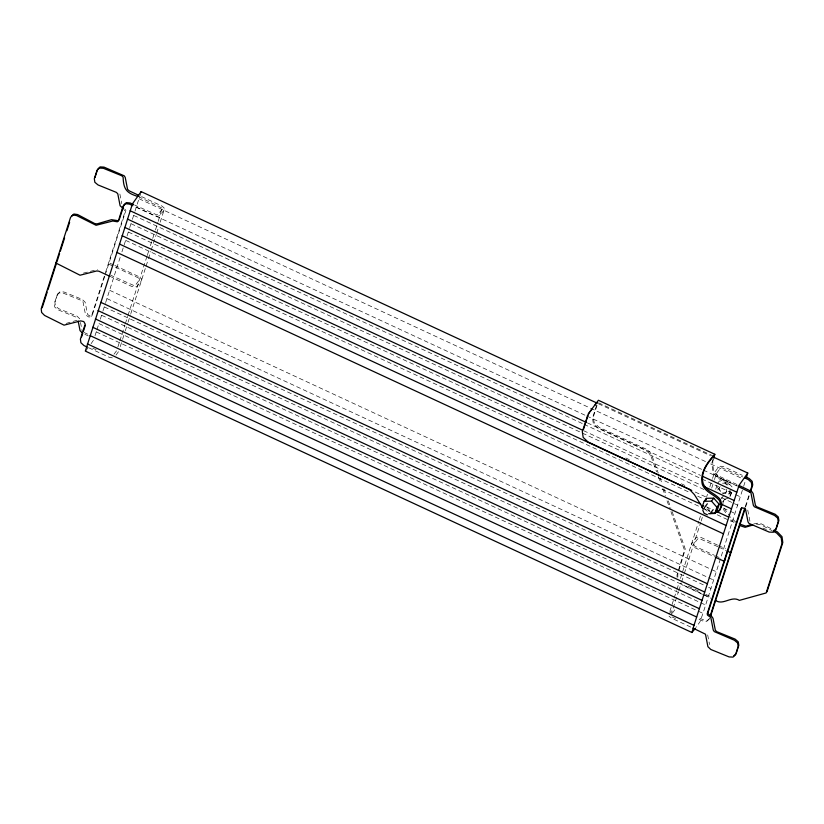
<?xml version="1.0" encoding="UTF-8"?>
<svg xmlns="http://www.w3.org/2000/svg" width="824" height="824" viewBox="0 0 824 824"><rect width="100%" height="100%" fill="white"/><g stroke="black" fill="none" stroke-linecap="round" stroke-linejoin="round"><path stroke-width="0.62" stroke-dasharray="4.12 3.09" d="M160.186 222.192L164.1 209.996L164.11 207.926L161.813 206L139.781 195.782M677.029 577.171L677.04 574.884L684.497 550.226L670.54 510.468M677.833 577.222L677.853 573.803L685.311 549.144L671.364 509.376M721.299 498.747L726.49 491.825L726.634 488.735M722.761 504.597L723.379 500.899M104.772 276.225L92.236 315.242L89.26 315.777L87.488 314.212L85.14 302.202L82.245 299.4L63.932 291.974L59.987 291.748L57.567 294.086L54.23 303.562L54.765 307.105L57.938 309.773L76.241 317.199L77.693 318.6M57.567 294.086L54.889 302.408L55.424 305.951L58.597 308.619L76.9 316.045L79.794 318.847M56.907 295.239L59.328 292.901L63.283 293.128L81.586 300.554L83.039 301.955L85.377 313.975L86.273 315.417L88.93 317.086L91.423 316.334L105.132 273.65M105.524 272.435L125.094 211.469L124.146 209.749M105.163 275.01L125.907 210.377L124.63 208.513M94.997 335.749L96.274 331.794M96.954 329.651L98.942 323.471M100.312 319.187L102.64 311.936M102.99 310.864L105.318 303.613M105.657 302.542L120.397 256.645M121.931 251.856L125.66 240.248M127.04 235.963L129.368 228.712M129.708 227.64L131.006 223.603M132.386 219.318L134.714 212.067M135.054 210.995L141.028 192.394M117.894 346.914L119.459 342.032M119.851 340.806L124.939 324.955M125.33 323.739L127.679 316.416M128.07 315.201L146.868 256.655M147.259 255.43L148.825 250.558M150.39 245.676L152.347 239.578M152.739 238.363L155.097 231.039M155.489 229.824L157.837 222.501M158.229 221.285L162.081 208.05L139.4 197.07M120.242 346.595L122.199 340.497M122.591 339.282L124.939 331.959M125.33 330.743L127.679 323.42M128.07 322.205L130.419 314.881M130.81 313.666L145.694 267.316M146.085 266.101L148.042 260.003M148.433 258.777L150.782 251.464M151.173 250.238L156.272 234.387M156.663 233.171L158.62 227.074M596.566 405.377L592.497 418.046L593.362 423.793L598.183 428.336L645.398 450.244L648.704 452.737L650.909 456.074L656.574 471.792M597.009 405.439L593.311 416.965L594.176 422.702L598.996 427.254L646.212 449.152L649.518 451.645L651.722 454.982L658.263 473.12M713.007 459.349L711.915 462.748L712.585 471.143C715.984 479.146 724.667 480.794 729.755 487.056M713.46 459.401L712.729 461.667L713.399 470.051C716.798 478.064 725.481 479.702 730.569 485.964M669.881 611.377L673.795 599.172M674.187 597.956L676.535 590.643M676.926 589.418L678.883 583.32M680.449 578.438L698.855 521.118M699.246 519.893L700.421 516.236M706.693 496.718L707.476 494.287M709.824 486.963L712.173 479.65M712.564 478.425L714.46 472.574L718.487 467.187L720.794 466.188L724.039 466.827L742.311 475.314M670.983 614.972L678.43 591.797M678.822 590.571L681.17 583.258M681.561 582.032L683.91 574.719M684.301 573.504L700.75 522.272M701.142 521.056L702.316 517.39M711.709 488.117L714.068 480.804M714.46 479.589L716.416 473.481L720.444 468.094L721.628 467.641L742.64 476.931M716.973 485.387L715.634 489.549L717.313 487.324L722.669 493.391L730.033 493.226L730.857 490.919M730.033 490.249L728.354 495.451L730.033 493.226M742.362 490.28L702.965 613.365L699.998 621.78L696.187 627.157M743.66 486.242L745.648 480.062M745.308 506.585L749.191 494.482M745.73 506.709L749.613 494.606M729.879 496.192L731.321 492.639M730.219 496.285L732.145 491.547M93.38 340.343L91.114 343.67M162.143 209.09L158.105 214.477L156.931 214.93L134.765 205.114M164.1 209.996L160.062 215.383L157.765 216.382L154.521 215.744L133.952 206.196M91.423 316.334L92.236 315.242M85.717 350.869L88.034 347.79M114.031 354.155L116.72 350.571M115.988 355.072L118.677 351.477M717.642 483.307L719.311 481.072L726.675 480.897L732.042 486.963M717.704 489.93L720.67 485.975L719.053 488.375L720.403 491.537L723.719 493.071L726.49 491.825M722.555 483.194L725.007 483.132L726.675 480.897M669.026 614.065L673.064 608.679M672.332 613.169L675.021 609.585L676.195 609.121M722.555 501.991L725.45 498.541M709.969 618.082L707.569 620.307L703.748 619.978L698.031 617.32M709.155 619.174L706.745 621.389L702.934 621.059L698.361 618.937M724.636 499.632L728.447 497.82M83.379 273.125L97.49 269.53M66.136 323.41L78.218 319.908M753.744 523.94L759.316 522.91L772.891 529.533M756.298 524.054L760.809 524.692L772.078 530.625M112.342 357.873L109.098 357.225L88.529 347.687M762.983 528.143L766.413 529.533M598.574 402.812L713.841 456.29M598.43 403.75L710.422 455.703M139.091 198.769L589.397 407.684M590.561 408.22L706.055 461.801M710.721 463.964L741.044 478.033M736.975 484.491L717.56 475.479L716.416 473.481M136.423 207.102L585.555 415.461M586.719 416.007L702.213 469.587M703.377 470.123L737.212 485.82M737.305 486.108L716.736 476.571L714.13 473.553M587.43 422.897L700.585 475.397M133.745 215.425L582.877 423.783M584.051 424.329L700.709 478.445M701.873 478.991L734.534 494.143M735.708 494.678L740.374 496.851M583.588 430.684L700.245 484.8M131.078 223.747L705.035 490.012M721.371 497.593L737.696 505.174M625.828 458.02L629.299 459.637M681.345 483.781L684.816 485.387M695.24 492.041L705.735 496.913M128.4 232.069L689.534 492.381M697.691 496.172L703.531 498.881M723.359 508.078L729.189 510.787M730.363 511.323L735.029 513.496M706.57 506.853L711.236 509.026M125.732 240.392L700.853 507.203M702.027 507.738L710.185 511.529M717.189 514.784L732.351 521.819M113.691 264.957L109.077 262.815L108.263 263.896L138.288 277.832L139.431 279.83L135.393 285.217L134.219 285.671L111.024 275.371M114.845 265.493L139.102 276.74L141.388 278.667L141.388 280.737L137.351 286.124L135.054 287.133L131.809 286.484L111.343 276.988M717.488 545.076L701.317 537.567L698.072 536.929L695.775 537.928L691.418 544.293L694.024 547.311L714.82 556.952M718.641 545.612L725.573 548.825M717.828 546.693L698.917 538.381L697.732 538.845L693.705 544.231L694.838 546.219L714.48 555.335M718.981 547.229L725.913 550.442M715.634 555.87L719.095 557.477M109.705 290.326L710.484 569.044M711.658 569.59L716.324 571.753M107.027 298.649L713.646 580.075M104.36 306.971L703.974 585.143M708.64 587.316L710.978 588.398M688.215 586.255L699.895 591.673M705.735 594.382L710.401 596.545M101.682 315.293L702.47 594.011M703.634 594.557L708.31 596.72M702.584 594.382L682.725 585.174L680.212 583.135M703.748 594.928L710.751 598.183M99.014 323.616L705.632 605.043M96.336 331.938L697.125 610.656M698.299 611.202L702.965 613.365M83.914 332.422L88.559 334.575M84.882 334.338L88.292 335.914M92.772 348.181L96.202 349.778M672.126 616.96L675.556 618.556M690.739 627.064L671.313 618.051L669.026 616.136M735.966 522.344L730.291 516.864M730.837 519.872L734.287 522.725M706.652 508.964L709.299 511.168M704.077 508.583L708.486 512.26M725.007 483.132L726.541 484.862M707.311 507.275L709.752 510.643M724.141 508.223L729.611 515.906M723.328 509.314L726.747 514.114M660.014 477.951L662.197 483.997M663.938 488.828L666.122 494.874M668.305 500.92L670.921 508.171M658.324 476.622L660.508 482.668M662.692 488.714L665.308 495.966M667.049 500.796L670.108 509.263M747.749 510.077L750.097 522.097M707.672 634.923L709.546 644.533M119.871 194.011L121.746 203.621M80.495 322.452L82.142 330.857"/><path stroke-width="1.24" d="M695.425 628.187L691.954 632.513L85.335 351.086L132.468 203.816L141.131 191.601L597.266 403.204M141.028 192.394L141.131 191.601M713.739 457.083L713.45 456.506C706.868 463.891 700.194 473.141 703.212 483.657C706.611 491.66 715.294 493.308 720.382 499.571L721.948 505.153L720.032 509.891L716.221 511.694M691.954 632.513L693.993 625.334L87.375 343.907M712.76 456.784L747.759 473.028L746.307 477.982M702.316 507.11L694.385 494.585L689.441 489.384L587.996 441.942L583.176 437.4L582.311 431.652L588.346 413.679L598.399 400.268L714.83 454.282L713.821 458.268M703.366 509.242L702.151 507.563L702.913 504.762L704.159 501.311L706.395 498.324L713.759 498.149L719.125 504.216L718.363 507.018L717.107 510.468L714.871 513.465L708.65 513.712M705.89 500.189L706.395 498.324M714.871 513.465L716.87 507.224L719.125 504.216M42.168 307.795L47.195 292.129M47.967 289.718L56.475 263.216M56.866 262.011L59.575 253.586M60.348 251.176L64.602 237.92M66.919 230.699L69.628 222.264M94.966 177.572L97.644 169.25L100.065 166.901L104.02 167.128L124.218 175.811L125.217 177.366L127.566 189.376L129.337 190.931L138.617 195.237M81.586 336.892L82.699 333.432M83.44 331.135L85.284 325.367M119.531 218.71L123.971 204.888L126.35 202.601L130.202 202.992L133.632 204.579M583.495 429.407L587.934 415.584M741.703 507.718L708.032 612.582L708.29 614.014L711.679 616.362L713.007 618.268L715.356 630.288L716.808 631.689L735.111 639.115L738.232 641.803L738.819 645.326L736.141 653.648L733.69 655.935M710.329 615.538L744.917 507.8M749.964 492.062L751.91 486.006L751.364 482.421L748.357 479.578L744.927 477.992M710.751 615.662L744.958 509.129M750.788 490.97L752.724 484.924L752.188 481.329L749.171 478.487L745.741 476.9M766.969 591.859L782.8 542.532L782.017 536.692L777.393 531.913L774.014 530.131M693.993 625.334L739.087 485.243L747.759 473.028M588.552 414.101L589.284 412.834M589.984 411.887L592.096 409.075M594.907 405.315L597.019 402.493M702.151 507.563L703.644 505.565M704.365 507.738L707.332 503.783M704.159 501.311L711.514 501.147L713.759 498.149M710.185 513.589L713.151 509.634M724.873 560.155L724.059 561.247L715.974 557.488M731.351 551.503L730.538 552.595L727.067 550.978M56.382 262.526L55.898 263.031L80.041 275.216L96.738 270.952L98.849 271.189L110.21 276.462M71.564 216.238L73.882 214.024L77.611 214.559L94.739 223.572L96.995 223.891L111.487 219.678L118.172 220.708L119.161 219.864M773.767 531.099L776.229 528.812L778.896 520.49L778.309 516.967L775.188 514.279L756.885 506.853L755.443 505.452L753.095 493.432L751.756 491.526L739.262 485.552M714.83 454.282C707.311 462.285 699.401 472.986 702.398 484.739C705.787 492.752 714.48 494.4 719.568 500.652L721.134 506.245L719.208 510.973L714.449 513.239L712.06 512.847M751.498 524.6L745.895 526.217L739.324 523.909M752.93 525.032L745.081 527.308L739.622 525.516M138.267 196.545C126.618 193.207 123.466 189.396 123.116 177.119L121.674 175.718L103.361 168.292L99.405 168.065L96.985 170.403L94.317 178.726L94.842 182.269L98.015 184.937L116.328 192.363L117.77 193.764L120.119 205.784L123.672 208.894M132.808 205.67L129.389 204.084L125.536 203.693L123.157 205.969L118.347 220.956L117.358 221.8L112.775 221.017L96.078 225.282L76.642 215.569L72.914 215.033L70.596 217.258L41.2 308.804L41.633 312.471L44.578 315.448L64.014 325.15L80.711 320.886L83.79 321.576L85.212 324.151L80.402 339.127L80.896 342.743L83.955 345.565L87.385 347.151M738.448 486.634L750.911 492.701L753.332 505.205L754.331 506.76L774.539 515.443L777.65 518.121L778.237 521.644L775.569 529.966L773.118 532.253L769.194 532.088L748.995 523.405L747.996 521.85L745.566 509.345L743.382 508.058L741.878 507.965L740.889 508.81L707.219 613.674L707.476 615.095L710.824 617.547L713.254 630.051L714.254 631.596L734.452 640.279L737.573 642.957L738.16 646.48L735.492 654.802L733.03 657.099L729.116 656.924L710.803 649.487L707.909 646.696L705.478 634.192L693.015 628.125M130.13 210.748L586.266 422.362M702.924 476.478L736.749 492.175M127.452 219.071L582.424 430.138M704.911 486.963L734.081 500.498M124.785 227.393L691.738 490.414M720.907 503.948L731.403 508.82M122.117 235.715L700.74 504.154M715.901 511.189L728.735 517.142M707.414 514.835L704.108 513.301L702.748 510.138M119.439 244.038L726.057 525.465M116.771 252.36L723.39 533.787M100.734 302.295L707.352 583.722M98.066 310.617L704.685 592.044M715.428 600.346C722.988 605.908 731.444 595.34 739.355 600.387L766.145 592.95L781.986 543.624L781.204 537.773L776.579 532.994L773.2 531.212M95.388 318.94L702.017 600.366M92.721 327.262L699.339 608.689M90.043 335.584L696.671 617.011M82.616 333.277L80.041 330.62L78.156 321.01M716.87 507.224L711.514 501.147"/></g></svg>
